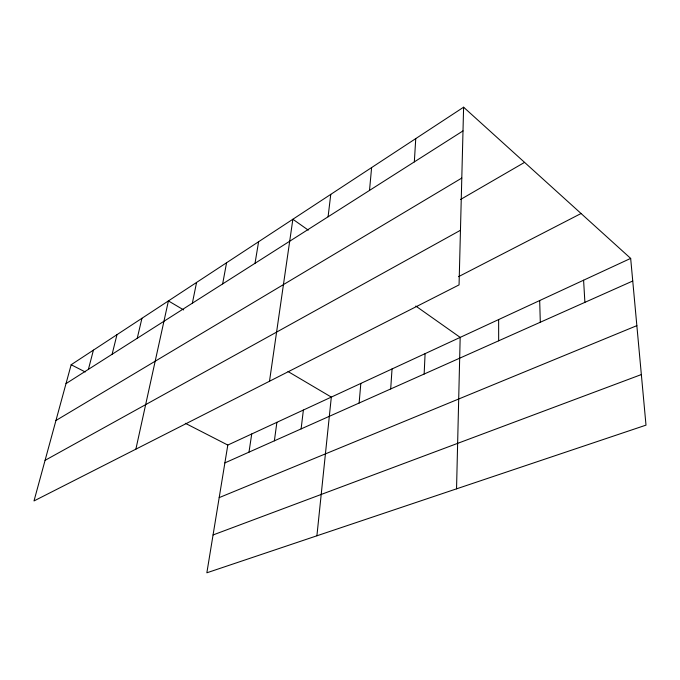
<?xml version="1.0" encoding="UTF-8"?>
<svg xmlns="http://www.w3.org/2000/svg" width="680" height="680" viewBox="0 0 680 680"><rect width="100%" height="100%" fill="white"/><g stroke="black" fill="none" stroke-linecap="round" stroke-linejoin="round"><path stroke-width="1.02" d="M456.543 488.844L460.173 337.39L415.777 306.043M463.607 107.202L459.06 284.894L34 500.939L71.162 364.735L463.607 107.202L630.666 258.392L646 425.136L206.856 572.798L227.808 445.06L630.666 258.392M424.15 374.043L425.094 353.642M414.332 161.891L415.752 138.601M390.694 388.96L392.037 368.959M359.133 403.027L360.825 383.426M369.512 190.425L371.611 167.569M316.905 535.798L331.322 397.094L288.039 371.535M328.083 216.793L330.769 194.369M301.113 428.91L303.382 410.04M274.372 440.827L276.887 422.314M269.501 381.242L292.868 219.249L308.269 230.129M248.99 452.149L251.727 433.976M255.025 263.296L258.604 241.731M222.649 283.9L226.576 262.743M192.355 303.186L196.571 282.429M135.881 449.157L168.41 300.909L183.677 309.927M137.249 338.266L141.933 318.291M112.115 354.272L116.977 334.662M88.409 369.359L93.423 350.124M66.011 383.613L463.004 130.908M55.947 420.495L461.796 178.058M460.513 199.512L524.569 162.375M45.075 460.343L460.462 230.274M458.524 276.675L581.077 213.503M224.876 462.901L632.748 281.01M219.181 497.624L636.854 325.652M213.061 534.956L641.351 374.561M71.162 364.735L85.263 371.969M185.343 423.291L227.808 445.06M583.593 280.202L584.894 302.353M539.682 300.543L540.303 322.235M498.635 319.566L498.661 340.808"/></g></svg>
